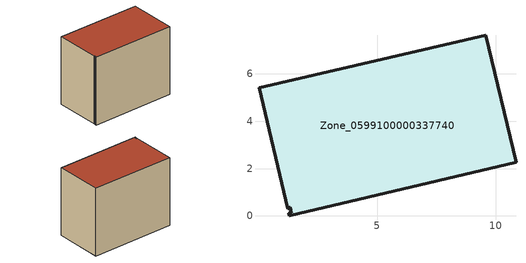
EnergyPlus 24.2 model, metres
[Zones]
Zone_0599100000337740
 floor ground (C_G): 10.85,2.26 1.3,0 1.27,0.12 1.38,0.14 1.33,0.36 1.23,0.29 0.02,5.4 9.58,7.62 z0
 wall outside (C_F): 1.3,0 10.85,2.26 9.58,7.62 0.02,5.4 1.23,0.29 1.33,0.36 1.38,0.14 1.27,0.12 1.3,0 z0:7.93
 roof outside (C_R): 0.02,5.4 1.23,0.29 1.33,0.36 1.38,0.14 1.27,0.12 1.3,0 10.85,2.26 9.58,7.62 z7.93
[BUILDING]
Pand.0599100000337740: North Axis=0; Terrain=City; Loads Convergence Tolerance Value=0.04; Temperature Convergence Tolerance Value=0.4; Solar Distribution=FullExterior; Maximum Number of Warmup Days=25; Minimum Number of Warmup Days=1
[Site:Location]
Rotterdam.The.Hague.AP_ZH_NLD Design_Conditions: Latitude=51.96; Longitude=4.45; Time Zone=1; Elevation=-4.5
[SITE:GROUNDTEMPERATURE:BUILDINGSURFACE]
18, 18, 18, 18, 18, 18, 18, 18, 18, 18, 18, 18
[MATERIAL] Thermal Absorptance=0.9; Solar Absorptance=0.7; Visible Absorptance=0.7
Name | Roughness | Thickness | Conductivity | Density | Specific Heat
G.TC.1975-1991 | MediumSmooth | 0.15 | 0.288461 | 540 | 1210
F.TC.1975-1991 | Rough | 0.3 | 0.230769 | 1920 | 840
R.TC.1975-1991 | MediumRough | 0.2 | 0.153846 | 1500 | 1000
[CONSTRUCTION]
C_G: G.TC.1975-1991
C_F: F.TC.1975-1991
C_R: R.TC.1975-1991
[ZONE]
Zone_0599100000337740: Type=1; Multiplier=1; Ceiling Height=Autocalculate; Volume=Autocalculate; Floor Area=autocalculate; Part of Total Floor Area=Yes
[ZONEINFILTRATION:DESIGNFLOWRATE]
Infil_Zone_0599100000337740: Zone or ZoneList or Space or SpaceList=Zone_0599100000337740; Schedule=AlwaysOn; Design Flow Rate Calculation Method=Flow/Area; Flow Rate per Floor Area=0.003; Constant Term Coefficient=1; Temperature Term Coefficient=0; Velocity Term Coefficient=0; Velocity Squared Term Coefficient=0
[HVACTEMPLATE:ZONE:IDEALLOADSAIRSYSTEM]
Zone_0599100000337740: Maximum Heating Supply Air Temperature=50; Minimum Cooling Supply Air Temperature=13; Maximum Heating Supply Air Humidity Ratio=0.0156; Minimum Cooling Supply Air Humidity Ratio=0.0077; Heating Limit=NoLimit; Cooling Limit=NoLimit; Dehumidification Control Type=ConstantSensibleHeatRatio; Cooling Sensible Heat Ratio=0.7; Dehumidification Setpoint=60; Humidification Control Type=None; Humidification Setpoint=30; Outdoor Air Method=None; Outdoor Air Flow Rate per Person=0.00944; Outdoor Air Flow Rate per Zone Floor Area=0; Outdoor Air Flow Rate per Zone=0; Demand Controlled Ventilation Type=None; Outdoor Air Economizer Type=NoEconomizer; Heat Recovery Type=None; Sensible Heat Recovery Effectiveness=0.7; Latent Heat Recovery Effectiveness=0.65
[ZONECONTROL:THERMOSTAT]
ThermostatControl_Zone_0599100000337740: Zone or ZoneList=Zone_0599100000337740; Control Type Schedule=DualSetpointControlType; Control 1=Thermostat_Zone_0599100000337740; Temperature Difference Between Cutout And Setpoint=0
[THERMOSTATSETPOINT:DUALSETPOINT]
Thermostat_Zone_0599100000337740: Heating Setpoint Temperature Schedule=HeatingSetpoint_Zone_0599100000337740; Cooling Setpoint Temperature Schedule=CoolingSetpoint_Zone_0599100000337740
[SCHEDULE:COMPACT]
HeatingSetpoint_Zone_0599100000337740: Through: 12/31, For: AllDays, Until: 24:00, 21
CoolingSetpoint_Zone_0599100000337740: Through: 12/31, For: AllDays, Until: 24:00, 24
DualSetpointControlType: Through: 12/31, For: AllDays, Until: 24:00, 4
AlwaysOn: Through: 12/31, For: AllDays, Until: 24:00, 1
